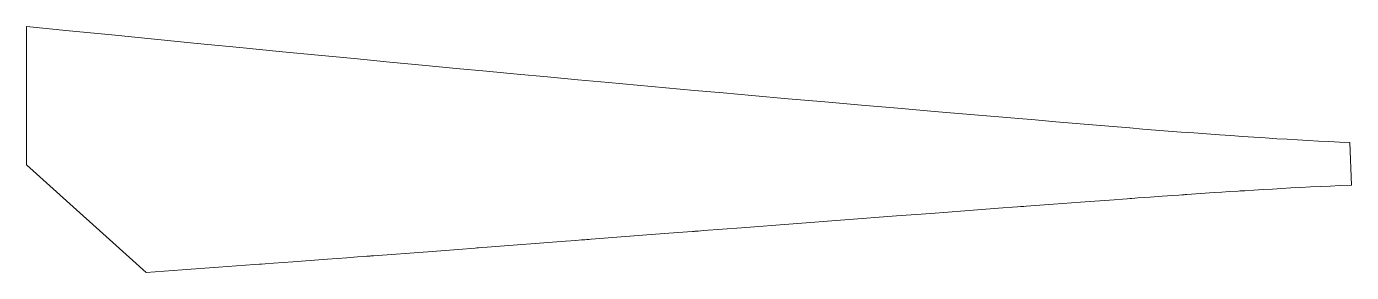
# Model space of a CAD drawing. Header units: millimetres. Extents: x 136.5 to 170.6, y 119.8 to 126.2.
import ezdxf

# ---------------------------------------------------------------- set-up
doc = ezdxf.new("R2010")
doc.units = ezdxf.units.MM
doc.layers.add('Geometries', color=7, linetype='Continuous', true_color=0xffffff)

msp = doc.modelspace()

# ---------------------------------------------------------------- linework, layer by layer
at = {"layer": 'Geometries', "linetype": 'Continuous', "lineweight": 0}
for p, q in [((136.453, 122.604), (136.453, 126.173)), ((170.547, 123.178), (170.589, 122.079)), ((139.538, 119.827), (136.453, 122.604))]:
    msp.add_line(p, q, dxfattribs=at)
at = {"layer": 'Geometries', "linetype": 'Continuous', "lineweight": 0, "flags": 128}
for points in [[(170.547, 123.178), (170.278, 123.191), (170.009, 123.204), (169.74, 123.218), (169.471, 123.232), (169.202, 123.247), (168.933, 123.263), (168.664, 123.279), (168.369, 123.297), (168.073, 123.317), (167.778, 123.336), (167.482, 123.357), (167.187, 123.377), (166.857, 123.401), (166.527, 123.426), (166.198, 123.451), (165.868, 123.476), (165.539, 123.502), (165.209, 123.528), (164.879, 123.555), (164.55, 123.582), (164.023, 123.626), (163.496, 123.671), (162.969, 123.716), (162.441, 123.761), (161.914, 123.806), (160.879, 123.895), (159.844, 123.984), (158.903, 124.065), (157.962, 124.146), (157.021, 124.228), (156.08, 124.31), (155.139, 124.393), (154.4, 124.458), (153.661, 124.524), (152.921, 124.59), (152.182, 124.657), (151.443, 124.725), (150.659, 124.797), (149.876, 124.87), (149.092, 124.943), (148.308, 125.017), (147.525, 125.091), (146.741, 125.165), (145.818, 125.254), (144.894, 125.343), (143.971, 125.432), (143.048, 125.521), (141.948, 125.629), (140.849, 125.736), (139.75, 125.845), (138.651, 125.954), (137.552, 126.063), (136.453, 126.173)], [(170.589, 122.079), (170.29, 122.068), (170.038, 122.058), (169.785, 122.046), (169.533, 122.034), (169.28, 122.021), (169.028, 122.008), (168.79, 121.995), (168.552, 121.981), (168.314, 121.967), (168.076, 121.953), (167.838, 121.938), (167.76, 121.933), (167.74, 121.932), (167.719, 121.931), (167.665, 121.927), (167.445, 121.913), (167.249, 121.9), (167.052, 121.887), (166.701, 121.863), (166.351, 121.839), (166.319, 121.837), (166.304, 121.836), (166.277, 121.834), (166.229, 121.831), (166.142, 121.825), (165.988, 121.814), (165.712, 121.795), (165.399, 121.772), (165.086, 121.75), (164.932, 121.739), (164.913, 121.737), (164.875, 121.735), (164.808, 121.73), (164.689, 121.721), (164.475, 121.706), (163.61, 121.642), (162.908, 121.59), (162.207, 121.538), (162.147, 121.533), (162.107, 121.53), (162.064, 121.527), (161.988, 121.521), (161.853, 121.511), (161.61, 121.493), (160.627, 121.419), (159.748, 121.353), (158.87, 121.286), (157.539, 121.185), (156.209, 121.084), (154.878, 120.982), (153.894, 120.907), (153.759, 120.897), (153.699, 120.892), (153.675, 120.89), (153.652, 120.889), (153.61, 120.885), (153.23, 120.856), (152.549, 120.804), (151.004, 120.686), (150.937, 120.681), (150.907, 120.679), (150.885, 120.677), (150.838, 120.673), (150.755, 120.667), (150.605, 120.655), (150.338, 120.635), (148.322, 120.481), (148.166, 120.469), (148.097, 120.464), (148.081, 120.463), (148.079, 120.463), (148.077, 120.463), (148.075, 120.462), (148.073, 120.462), (148.071, 120.462), (148.069, 120.462), (148.067, 120.462), (148.055, 120.461), (148.008, 120.457), (147.571, 120.424), (146.79, 120.365), (145.396, 120.26), (145.326, 120.254), (145.295, 120.252), (145.282, 120.251), (145.28, 120.251), (145.279, 120.251), (145.277, 120.251), (145.276, 120.251), (145.274, 120.25), (145.273, 120.25), (145.272, 120.25), (145.223, 120.247), (145.136, 120.24), (144.98, 120.228), (144.702, 120.207), (144.205, 120.17), (143.318, 120.104), (142.821, 120.067), (142.602, 120.051), (142.506, 120.044), (142.482, 120.042), (142.472, 120.041), (142.467, 120.041), (142.465, 120.041), (142.465, 120.041), (142.463, 120.041), (142.462, 120.041), (142.46, 120.041), (142.327, 120.031), (141.397, 119.962), (140.468, 119.894), (139.538, 119.827)]]:
    msp.add_lwpolyline(points, dxfattribs=at)

doc.saveas('drawing.dxf')
